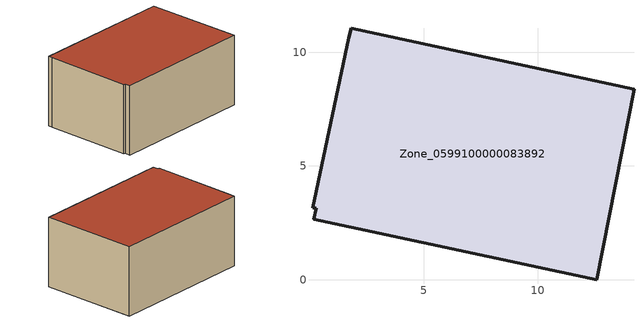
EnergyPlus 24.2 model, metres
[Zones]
Zone_0599100000083892
 floor ground (C_G): 0.17,2.66 0.26,3.13 0.1,3.17 1.7,10.64 1.8,11.04 14.23,8.38 12.59,0 z0
 wall outside (C_F): 0.26,3.13 0.17,2.66 12.59,0 14.23,8.38 1.8,11.04 1.7,10.64 0.1,3.17 0.26,3.13 z0:6.14
 roof outside (C_R): 1.7,10.64 0.1,3.17 0.26,3.13 0.17,2.66 12.59,0 14.23,8.38 1.8,11.04 z6.14
[BUILDING]
Pand.0599100000083892: North Axis=0; Terrain=City; Loads Convergence Tolerance Value=0.04; Temperature Convergence Tolerance Value=0.4; Solar Distribution=FullExterior; Maximum Number of Warmup Days=25; Minimum Number of Warmup Days=1
[Site:Location]
Rotterdam.The.Hague.AP_ZH_NLD Design_Conditions: Latitude=51.96; Longitude=4.45; Time Zone=1; Elevation=-4.5
[SITE:GROUNDTEMPERATURE:BUILDINGSURFACE]
18, 18, 18, 18, 18, 18, 18, 18, 18, 18, 18, 18
[MATERIAL] Thermal Absorptance=0.9; Solar Absorptance=0.7; Visible Absorptance=0.7
Name | Roughness | Thickness | Conductivity | Density | Specific Heat
G.D.1965 | MediumSmooth | 0.15 | 1 | 540 | 1210
F.D.1965 | Rough | 0.3 | 0.857143 | 1920 | 840
R.D.1965 | MediumRough | 0.2 | 0.08 | 1500 | 1000
[CONSTRUCTION]
C_G: G.D.1965
C_F: F.D.1965
C_R: R.D.1965
[ZONE]
Zone_0599100000083892: Type=1; Multiplier=1; Ceiling Height=Autocalculate; Volume=Autocalculate; Floor Area=autocalculate; Part of Total Floor Area=Yes
[ZONEINFILTRATION:DESIGNFLOWRATE]
Infil_Zone_0599100000083892: Zone or ZoneList or Space or SpaceList=Zone_0599100000083892; Schedule=AlwaysOn; Design Flow Rate Calculation Method=Flow/Area; Flow Rate per Floor Area=0.0042; Constant Term Coefficient=1; Temperature Term Coefficient=0; Velocity Term Coefficient=0; Velocity Squared Term Coefficient=0
[HVACTEMPLATE:ZONE:IDEALLOADSAIRSYSTEM]
Zone_0599100000083892: Maximum Heating Supply Air Temperature=50; Minimum Cooling Supply Air Temperature=13; Maximum Heating Supply Air Humidity Ratio=0.0156; Minimum Cooling Supply Air Humidity Ratio=0.0077; Heating Limit=NoLimit; Cooling Limit=NoLimit; Dehumidification Control Type=ConstantSensibleHeatRatio; Cooling Sensible Heat Ratio=0.7; Dehumidification Setpoint=60; Humidification Control Type=None; Humidification Setpoint=30; Outdoor Air Method=None; Outdoor Air Flow Rate per Person=0.00944; Outdoor Air Flow Rate per Zone Floor Area=0; Outdoor Air Flow Rate per Zone=0; Demand Controlled Ventilation Type=None; Outdoor Air Economizer Type=NoEconomizer; Heat Recovery Type=None; Sensible Heat Recovery Effectiveness=0.7; Latent Heat Recovery Effectiveness=0.65
[ZONECONTROL:THERMOSTAT]
ThermostatControl_Zone_0599100000083892: Zone or ZoneList=Zone_0599100000083892; Control Type Schedule=DualSetpointControlType; Control 1=Thermostat_Zone_0599100000083892; Temperature Difference Between Cutout And Setpoint=0
[THERMOSTATSETPOINT:DUALSETPOINT]
Thermostat_Zone_0599100000083892: Heating Setpoint Temperature Schedule=HeatingSetpoint_Zone_0599100000083892; Cooling Setpoint Temperature Schedule=CoolingSetpoint_Zone_0599100000083892
[SCHEDULE:COMPACT]
HeatingSetpoint_Zone_0599100000083892: Through: 12/31, For: AllDays, Until: 24:00, 21
CoolingSetpoint_Zone_0599100000083892: Through: 12/31, For: AllDays, Until: 24:00, 24
DualSetpointControlType: Through: 12/31, For: AllDays, Until: 24:00, 4
AlwaysOn: Through: 12/31, For: AllDays, Until: 24:00, 1
